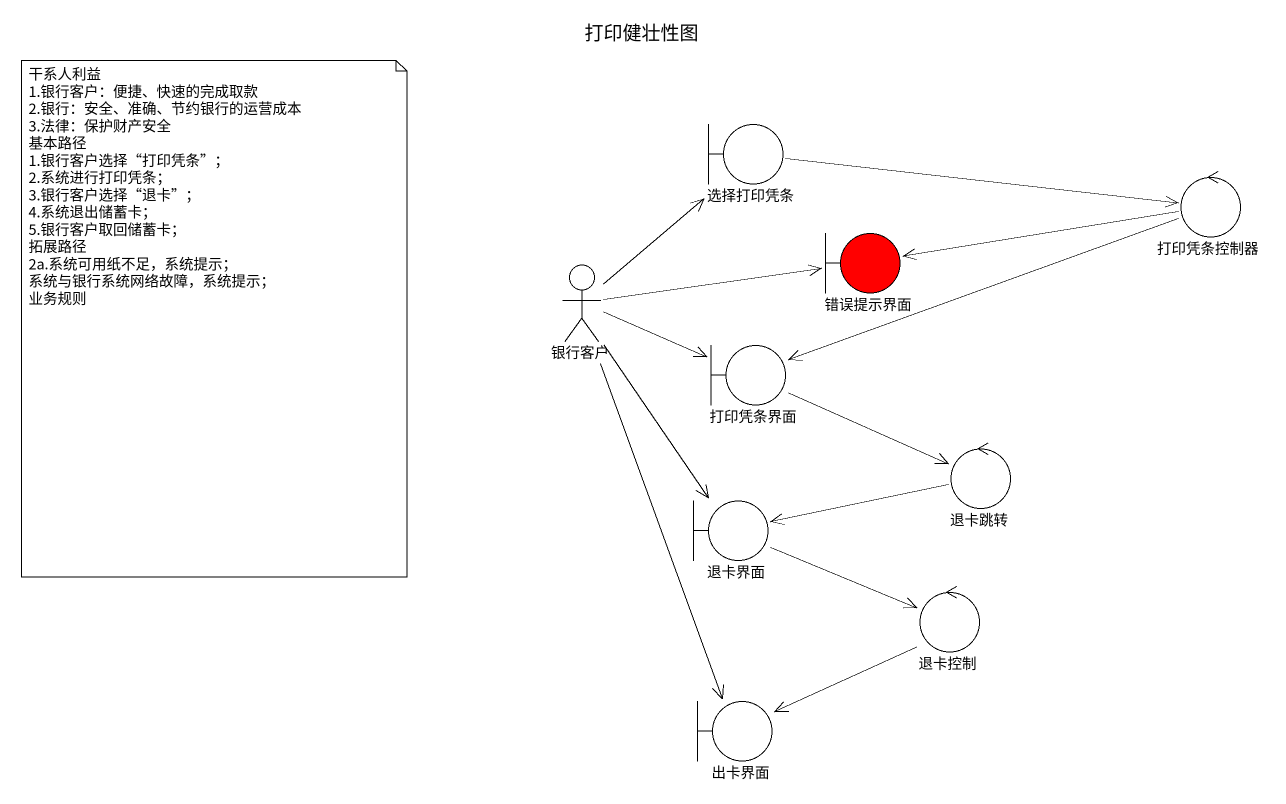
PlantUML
@startuml
title 打印健壮性图
boundary 选择打印凭条
control 打印凭条控制器
boundary 错误提示界面 #FF0000
actor 银行客户
boundary 打印凭条界面
control 退卡跳转
boundary 退卡界面
control 退卡控制
boundary 出卡界面
选择打印凭条 -right-> 打印凭条控制器
打印凭条控制器 -left-> 错误提示界面
打印凭条控制器 -left-> 打印凭条界面
银行客户 -up-> 选择打印凭条
银行客户 -right-> 错误提示界面
银行客户 -right-> 打印凭条界面
银行客户 --> 退卡界面
银行客户 --> 出卡界面
打印凭条界面 -right-> 退卡跳转
退卡跳转 -left-> 退卡界面
退卡界面 -right-> 退卡控制
退卡控制 --> 出卡界面
note as N1
  干系人利益
  1.银行客户：便捷、快速的完成取款
  2.银行：安全、准确、节约银行的运营成本
  3.法律：保护财产安全
  基本路径
  1.银行客户选择“打印凭条”；
  2.系统进行打印凭条；
  3.银行客户选择“退卡”；
  4.系统退出储蓄卡；
  5.银行客户取回储蓄卡；
  拓展路径
  2a.系统可用纸不足，系统提示；
  系统与银行系统网络故障，系统提示；
  业务规则
end note
@enduml
